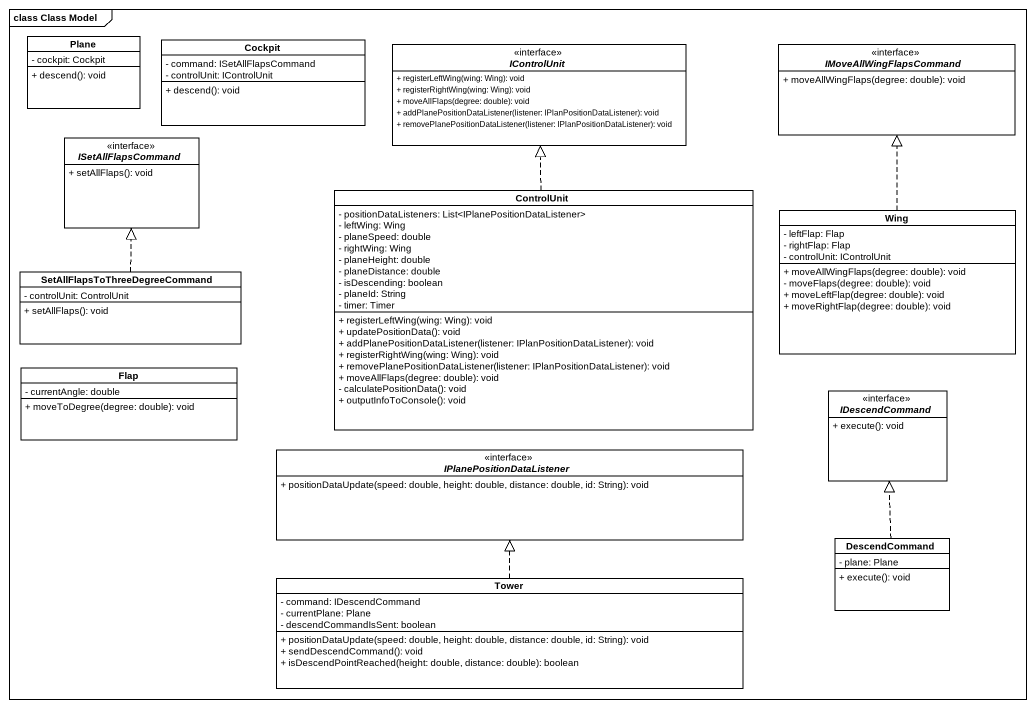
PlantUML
@startuml
mainframe class Class Model
hide circle
hide empty members
skinparam classAttributeIconSize 0
class Plane {
  - cockpit: Cockpit
  + descend(): void
}
class Cockpit {
  - command: ISetAllFlapsCommand
  - controlUnit: IControlUnit
  + descend(): void
}
interface IControlUnit {
  + registerLeftWing(wing: Wing): void
  + registerRightWing(wing: Wing): void
  + moveAllFlaps(degree: double): void
  + addPlanePositionDataListener(listener: IPlanPositionDataListener): void
  + removePlanePositionDataListener(listener: IPlanPositionDataListener): void
}
interface IMoveAllWingFlapsCommand {
  + moveAllWingFlaps(degree: double): void
}
interface ISetAllFlapsCommand {
  + setAllFlaps(): void
}
class ControlUnit {
  - positionDataListeners: List<IPlanePositionDataListener>
  - leftWing: Wing
  - planeSpeed: double
  - rightWing: Wing
  - planeHeight: double
  - planeDistance: double
  - isDescending: boolean
  - planeId: String
  - timer: Timer
  + registerLeftWing(wing: Wing): void
  + updatePositionData(): void
  + addPlanePositionDataListener(listener: IPlanPositionDataListener): void
  + registerRightWing(wing: Wing): void
  + removePlanePositionDataListener(listener: IPlanPositionDataListener): void
  + moveAllFlaps(degree: double): void
  - calculatePositionData(): void
  + outputInfoToConsole(): void
}
class Wing {
  - leftFlap: Flap
  - rightFlap: Flap
  - controlUnit: IControlUnit
  + moveAllWingFlaps(degree: double): void
  - moveFlaps(degree: double): void
  + moveLeftFlap(degree: double): void
  + moveRightFlap(degree: double): void
}
class "SetAllFlapsToThreeDegreeCommand" as SetAllFlapsToThreeDegreeComm {
  - controlUnit: ControlUnit
  + setAllFlaps(): void
}
class Flap {
  - currentAngle: double
  + moveToDegree(degree: double): void
}
interface IDescendCommand {
  + execute(): void
}
interface IPlanePositionDataListener {
  + positionDataUpdate(speed: double, height: double, distance: double, id: String): void
}
class DescendCommand {
  - plane: Plane
  + execute(): void
}
class Tower {
  - command: IDescendCommand
  - currentPlane: Plane
  - descendCommandIsSent: boolean
  + positionDataUpdate(speed: double, height: double, distance: double, id: String): void
  + sendDescendCommand(): void
  + isDescendPointReached(height: double, distance: double): boolean
}
ControlUnit .up.|> IControlUnit
Wing .up.|> IMoveAllWingFlapsCommand
SetAllFlapsToThreeDegreeComm .up.|> ISetAllFlapsCommand
DescendCommand .up.|> IDescendCommand
Tower .up.|> IPlanePositionDataListener
@enduml
